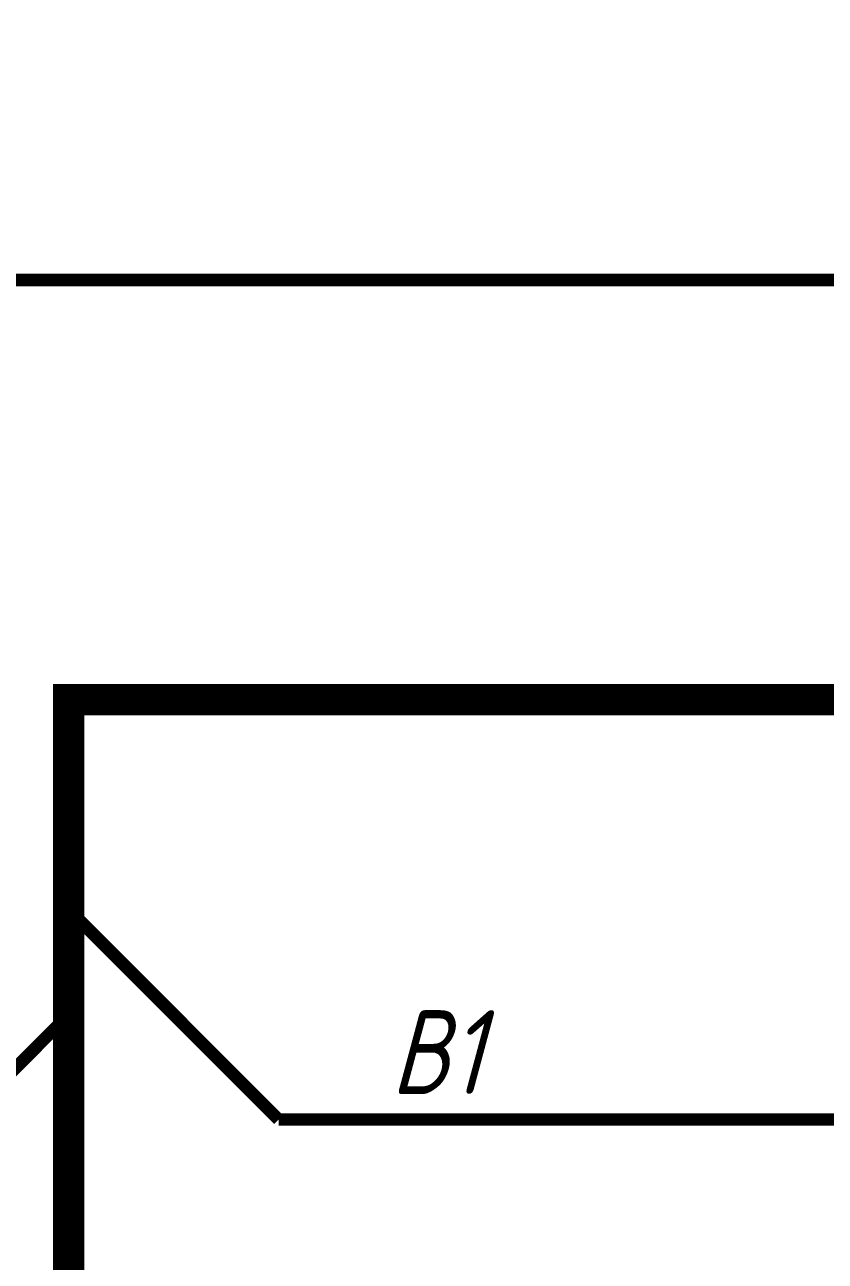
# Model space of a CAD drawing. Extents: x 196 to 1101, y 70 to 664.
# Drawn here: x 475.98 to 495.06, y 452.8 to 482.26 of the extents above; entities that cross this region are included whole.
import ezdxf

# ---------------------------------------------------------------- set-up
doc = ezdxf.new("R2010")
doc.units = 0
doc.header["$MEASUREMENT"] = 0
doc.layers.add('Sheet', color=255, linetype='CONTINUOUS')
doc.styles.add('GOST type A0', font='', dxfattribs={"oblique": 15, "height": 3.5})
doc.styles.get('GOST type A0').set_extended_font_data('GOST type A')

msp = doc.modelspace()

# ---------------------------------------------------------------- linework, layer by layer
at = {"layer": 'Sheet'}
for points, const_width in [([(524.515, 581.171), (502.03, 581.171), (502.03, 476.18), (467.046, 476.18), (458.536, 476.18)], 0.3), ([(517.031, 466.177), (477.03, 466.177), (477.03, 426.178)], 0.749), ([(477.03, 461.175), (482.03, 456.173)], 0.3), ([(472.046, 453.672), (477.03, 458.674)], 0.3), ([(492.03, 456.173), (482.03, 456.173), (482.03, 456.173)], 0.3), ([(494.53, 456.173), (492.03, 456.173)], 0.3), ([(504.53, 456.173), (494.53, 456.173)], 0.3)]:
    msp.add_lwpolyline(points, dxfattribs=dict(at, const_width=const_width))

# ---------------------------------------------------------------- texts
at = {"layer": 'Sheet', "style": 'GOST type A0', "oblique": 15}
msp.add_text('B1', height=2, dxfattribs=at).set_placement((484.701, 456.779))

doc.saveas('drawing.dxf')
